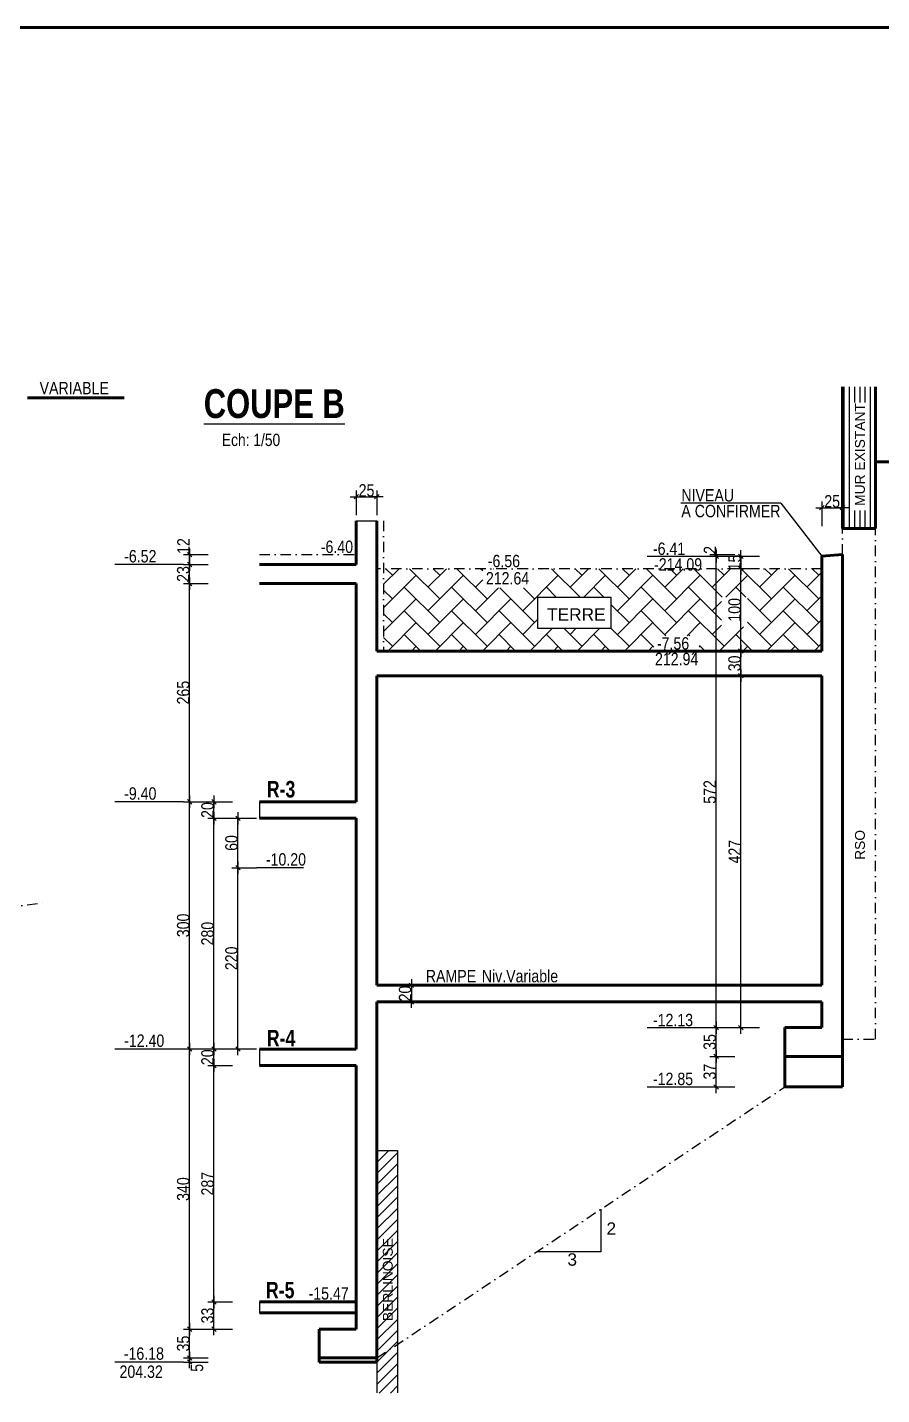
# Model space of a CAD drawing. Header units: millimetres. Extents: x -26249 to 60250, y -21218 to 23336.
# Drawn here: x 23521 to 24558, y 1460 to 3119 of the extents above; entities that cross this region are included whole.
import ezdxf
from ezdxf.enums import TextEntityAlignment as Align

# ---------------------------------------------------------------- set-up
doc = ezdxf.new("R2010")
doc.units = ezdxf.units.MM
doc.linetypes.add('TIRETPTX2', pattern=[50.8, 25.4, -12.7, 0, -12.7])
for name, color, linetype in [('01_cote_gen', 4, 'Continuous'), ('01_linteaux', 2, 'Continuous'), ('01_poch_murs', 253, 'Continuous'), ('01_texte', 230, 'Continuous'), ('AA_COTES', 2, 'Continuous')]:
    doc.layers.add(name, color=color, linetype=linetype)
doc.layers.add('01_murs_coup', color=5, linetype='Continuous', lineweight=60)
doc.styles.add('ARIAL NA', font='ARIALN.TTF')
doc.styles.add('impact', font='impact.ttf')
doc.styles.add('MATTE_TXT', font='arial.ttf')
doc.styles.add('STYLE2', font='ARIALN.TTF')
doc.dimstyles.new('JB50', dxfattribs={"dimscale": 0.1, "dimtxt": 150, "dimasz": 15, "dimexe": 0.1, "dimexo": 0.1, "dimgap": 0.09, "dimtad": 1, "dimdec": 1, "dimdsep": 46, "dimtxsty": 'STYLE2', "dimblk1": 'BOND_G', "dimblk2": 'BOND_D', "dimsah": 1, "dimcen": 1.5, "dimdle": 0.01, "dimse1": 1, "dimse2": 1, "dimclrd": 4, "dimclre": 2, "dimclrt": 6, "dimazin": 2, "dimtfac": 2.333333, "dimtdec": 1, "dimtix": 1, "dimtmove": 2, "dimatfit": 3, "dimldrblk": 'BOND_G', "dimfxl": 1, "dimtolj": 1, "dimtzin": 0, "dimarcsym": 0})

# ---------------------------------------------------------------- blocks, each defined once
blk = doc.blocks.new('BOND_G')
at = {"layer": 'AA_COTES', "color": 0}
for p, q in [((0, -5), (0, 15)), ((5, 0), (-5, 0)), ((1.8, 1.8), (-1.8, -1.8))]:
    blk.add_line(p, q, dxfattribs=at)
blk = doc.blocks.new('BOND_D')
at = {"layer": 'AA_COTES', "color": 0}
for p, q in [((5, 0), (-5, 0)), ((-1.8, -1.8), (1.8, 1.8)), ((0, 5), (0, -15))]:
    blk.add_line(p, q, dxfattribs=at)
blk = doc.blocks.new('*D1870')
at = {"layer": '01_cote_gen', "color": 4, "lineweight": -2, "transparency": 16777216}
blk.add_line((24486.5, 2536.2), (24508.5, 2536.2), dxfattribs=at)
at = {"layer": 'Defpoints', "color": 0, "transparency": 16777216}
for p in [(24485, 2541.2), (24510, 2543.2), (24510, 2536.2)]:
    blk.add_point(p, dxfattribs=at)
at = {"layer": '01_cote_gen', "color": 4, "lineweight": -2, "transparency": 16777216, "xscale": 1.5, "yscale": 1.5, "zscale": 1.5, "rotation": 180}
blk.add_blockref('BOND_G', (24485, 2536.2), dxfattribs=at)
at = {"layer": '01_cote_gen', "color": 4, "lineweight": -2, "transparency": 16777216, "xscale": 1.5, "yscale": 1.5, "zscale": 1.5}
blk.add_blockref('BOND_D', (24510, 2536.2), dxfattribs=at)
at = {"layer": '01_cote_gen', "color": 6, "transparency": 16777216, "insert": (24497.5, 2543.8), "char_height": 15, "attachment_point": 5, "style": 'STYLE2'}
blk.add_mtext('\\A1;25', dxfattribs=at)
blk = doc.blocks.new('*D1879')
at = {"layer": '01_cote_gen', "color": 4, "lineweight": -2, "transparency": 16777216}
blk.add_line((24386.7, 1906.7), (24386.7, 2330.7), dxfattribs=at)
at = {"layer": 'Defpoints', "color": 0, "transparency": 16777216}
for p in [(24386.7, 2332.2), (24485, 2332.2), (24485, 1905.2)]:
    blk.add_point(p, dxfattribs=at)
at = {"layer": '01_cote_gen', "color": 4, "lineweight": -2, "transparency": 16777216, "xscale": 1.5, "yscale": 1.5, "zscale": 1.5}
for name, p, rotation in [('BOND_D', (24386.7, 2332.2), 90), ('BOND_G', (24386.7, 1905.2), 270)]:
    blk.add_blockref(name, p, dxfattribs=dict(at, rotation=rotation))
at = {"layer": '01_cote_gen', "color": 6, "transparency": 16777216, "insert": (24379.2, 2118.7), "char_height": 15, "attachment_point": 5, "rotation": 90, "style": 'STYLE2'}
blk.add_mtext('\\A1;427', dxfattribs=at)
blk = doc.blocks.new('*D1880')
at = {"layer": '01_cote_gen', "color": 4, "lineweight": -2, "transparency": 16777216}
blk.add_line((23776.4, 2100.7), (23776.4, 2157.7), dxfattribs=at)
at = {"layer": 'Defpoints', "color": 0, "transparency": 16777216}
for p in [(23776.4, 2159.2), (23809.7, 2159.2), (23798.9, 2099.2)]:
    blk.add_point(p, dxfattribs=at)
at = {"layer": '01_cote_gen', "color": 4, "lineweight": -2, "transparency": 16777216, "xscale": 1.5, "yscale": 1.5, "zscale": 1.5}
for name, p, rotation in [('BOND_D', (23776.4, 2159.2), 90), ('BOND_G', (23776.4, 2099.2), 270)]:
    blk.add_blockref(name, p, dxfattribs=dict(at, rotation=rotation))
at = {"layer": '01_cote_gen', "color": 6, "transparency": 16777216, "insert": (23768.7, 2129.2), "char_height": 15, "attachment_point": 5, "rotation": 90, "style": 'STYLE2'}
blk.add_mtext('\\A1;60', dxfattribs=at)
blk = doc.blocks.new('*D1871')
at = {"layer": '01_cote_gen', "color": 4, "lineweight": -2, "transparency": 16777216}
blk.add_line((24356.7, 1871.7), (24356.7, 1903.7), dxfattribs=at)
at = {"layer": 'Defpoints', "color": 0, "transparency": 16777216}
for p in [(24356.7, 1905.2), (24410, 1905.2), (24410, 1870.2)]:
    blk.add_point(p, dxfattribs=at)
at = {"layer": '01_cote_gen', "color": 4, "lineweight": -2, "transparency": 16777216, "xscale": 1.5, "yscale": 1.5, "zscale": 1.5}
for name, p, rotation in [('BOND_D', (24356.7, 1905.2), 90), ('BOND_G', (24356.7, 1870.2), 270)]:
    blk.add_blockref(name, p, dxfattribs=dict(at, rotation=rotation))
at = {"layer": '01_cote_gen', "color": 6, "transparency": 16777216, "insert": (24349, 1887.7), "char_height": 15, "attachment_point": 5, "rotation": 90, "style": 'STYLE2'}
blk.add_mtext('\\A1;35', dxfattribs=at)
blk = doc.blocks.new('*D1872')
at = {"layer": '01_cote_gen', "color": 4, "lineweight": -2, "transparency": 16777216}
blk.add_line((23747.3, 1540.7), (23747.3, 1570.7), dxfattribs=at)
at = {"layer": 'Defpoints', "color": 0, "transparency": 16777216}
for p in [(23747.3, 1572.2), (23904.5, 1572.2), (23904.5, 1539.2)]:
    blk.add_point(p, dxfattribs=at)
at = {"layer": '01_cote_gen', "color": 4, "lineweight": -2, "transparency": 16777216, "xscale": 1.5, "yscale": 1.5, "zscale": 1.5}
for name, p, rotation in [('BOND_D', (23747.3, 1572.2), 90), ('BOND_G', (23747.3, 1539.2), 270)]:
    blk.add_blockref(name, p, dxfattribs=dict(at, rotation=rotation))
at = {"layer": '01_cote_gen', "color": 6, "transparency": 16777216, "insert": (23739.6, 1555.7), "char_height": 15, "attachment_point": 5, "rotation": 90, "style": 'STYLE2'}
blk.add_mtext('\\A1;33', dxfattribs=at)
blk = doc.blocks.new('*D1881')
at = {"layer": '01_cote_gen', "color": 4, "lineweight": -2, "transparency": 16777216}
blk.add_line((23717.8, 1500.7), (23717.8, 1502.7), dxfattribs=at)
at = {"layer": 'Defpoints', "color": 0, "transparency": 16777216}
for p in [(23717.8, 1504.2), (23875, 1504.2), (23875, 1499.2)]:
    blk.add_point(p, dxfattribs=at)
at = {"layer": '01_cote_gen', "color": 4, "lineweight": -2, "transparency": 16777216, "xscale": 1.5, "yscale": 1.5, "zscale": 1.5}
for name, p, rotation in [('BOND_D', (23717.8, 1504.2), 90), ('BOND_G', (23717.8, 1499.2), 270)]:
    blk.add_blockref(name, p, dxfattribs=dict(at, rotation=rotation))
at = {"layer": '01_cote_gen', "color": 6, "transparency": 16777216, "insert": (23726.8, 1492.2), "char_height": 15, "attachment_point": 5, "rotation": 90, "style": 'STYLE2'}
blk.add_mtext('\\A1;5', dxfattribs=at)
blk = doc.blocks.new('*D1882')
at = {"layer": '01_cote_gen', "color": 4, "lineweight": -2, "transparency": 16777216}
blk.add_line((23717.8, 1880.7), (23717.8, 2177.7), dxfattribs=at)
at = {"layer": 'Defpoints', "color": 0, "transparency": 16777216}
for p in [(23717.8, 2179.2), (23875.9, 2179.2), (23802.6, 1879.2)]:
    blk.add_point(p, dxfattribs=at)
at = {"layer": '01_cote_gen', "color": 4, "lineweight": -2, "transparency": 16777216, "xscale": 1.5, "yscale": 1.5, "zscale": 1.5}
for name, p, rotation in [('BOND_D', (23717.8, 2179.2), 90), ('BOND_G', (23717.8, 1879.2), 270)]:
    blk.add_blockref(name, p, dxfattribs=dict(at, rotation=rotation))
at = {"layer": '01_cote_gen', "color": 6, "transparency": 16777216, "insert": (23710.1, 2029.2), "char_height": 15, "attachment_point": 5, "rotation": 90, "style": 'STYLE2'}
blk.add_mtext('\\A1;300', dxfattribs=at)
blk = doc.blocks.new('*D1883')
at = {"layer": '01_cote_gen', "color": 4, "lineweight": -2, "transparency": 16777216}
blk.add_line((23747.3, 1573.7), (23747.3, 1857.7), dxfattribs=at)
at = {"layer": 'Defpoints', "color": 0, "transparency": 16777216}
for p in [(23747.3, 1859.2), (23802.6, 1859.2), (23769.8, 1572.2)]:
    blk.add_point(p, dxfattribs=at)
at = {"layer": '01_cote_gen', "color": 4, "lineweight": -2, "transparency": 16777216, "xscale": 1.5, "yscale": 1.5, "zscale": 1.5}
for name, p, rotation in [('BOND_D', (23747.3, 1859.2), 90), ('BOND_G', (23747.3, 1572.2), 270)]:
    blk.add_blockref(name, p, dxfattribs=dict(at, rotation=rotation))
at = {"layer": '01_cote_gen', "color": 6, "transparency": 16777216, "insert": (23739.6, 1715.7), "char_height": 15, "attachment_point": 5, "rotation": 90, "style": 'STYLE2'}
blk.add_mtext('\\A1;287', dxfattribs=at)
blk = doc.blocks.new('*D1884')
at = {"layer": '01_cote_gen', "color": 4, "lineweight": -2, "transparency": 16777216}
blk.add_line((23747.3, 1880.7), (23747.3, 2157.7), dxfattribs=at)
at = {"layer": 'Defpoints', "color": 0, "transparency": 16777216}
for p in [(23747.3, 2159.2), (23802.6, 2159.2), (23802.6, 1879.2)]:
    blk.add_point(p, dxfattribs=at)
at = {"layer": '01_cote_gen', "color": 4, "lineweight": -2, "transparency": 16777216, "xscale": 1.5, "yscale": 1.5, "zscale": 1.5}
for name, p, rotation in [('BOND_D', (23747.3, 2159.2), 90), ('BOND_G', (23747.3, 1879.2), 270)]:
    blk.add_blockref(name, p, dxfattribs=dict(at, rotation=rotation))
at = {"layer": '01_cote_gen', "color": 6, "transparency": 16777216, "insert": (23739.6, 2019.2), "char_height": 15, "attachment_point": 5, "rotation": 90, "style": 'STYLE2'}
blk.add_mtext('\\A1;280', dxfattribs=at)
blk = doc.blocks.new('*D1873')
at = {"layer": '01_cote_gen', "color": 4, "lineweight": -2, "transparency": 16777216}
blk.add_line((23747.3, 1860.7), (23747.3, 1877.7), dxfattribs=at)
at = {"layer": 'Defpoints', "color": 0, "transparency": 16777216}
for p in [(23740.3, 1879.2), (23747.3, 1879.2), (23769.8, 1859.2)]:
    blk.add_point(p, dxfattribs=at)
at = {"layer": '01_cote_gen', "color": 4, "lineweight": -2, "transparency": 16777216, "xscale": 1.5, "yscale": 1.5, "zscale": 1.5}
for name, p, rotation in [('BOND_D', (23747.3, 1879.2), 90), ('BOND_G', (23747.3, 1859.2), 270)]:
    blk.add_blockref(name, p, dxfattribs=dict(at, rotation=rotation))
at = {"layer": '01_cote_gen', "color": 6, "transparency": 16777216, "insert": (23739.6, 1869.2), "char_height": 15, "attachment_point": 5, "rotation": 90, "style": 'STYLE2'}
blk.add_mtext('\\A1;20', dxfattribs=at)
blk = doc.blocks.new('*D1885')
at = {"layer": '01_cote_gen', "color": 4, "lineweight": -2, "transparency": 16777216}
blk.add_line((23921.5, 2549.5), (23943.5, 2549.5), dxfattribs=at)
at = {"layer": 'Defpoints', "color": 0, "transparency": 16777216}
for p in [(23945, 2549.5), (23920, 2520.2), (23945, 2520.2)]:
    blk.add_point(p, dxfattribs=at)
at = {"layer": '01_cote_gen', "color": 4, "lineweight": -2, "transparency": 16777216, "xscale": 1.5, "yscale": 1.5, "zscale": 1.5, "rotation": 180}
blk.add_blockref('BOND_G', (23920, 2549.5), dxfattribs=at)
at = {"layer": '01_cote_gen', "color": 4, "lineweight": -2, "transparency": 16777216, "xscale": 1.5, "yscale": 1.5, "zscale": 1.5}
blk.add_blockref('BOND_D', (23945, 2549.5), dxfattribs=at)
at = {"layer": '01_cote_gen', "color": 6, "transparency": 16777216, "insert": (23932.5, 2557.1), "char_height": 15, "attachment_point": 5, "style": 'STYLE2'}
blk.add_mtext('\\A1;25', dxfattribs=at)
blk = doc.blocks.new('*D1886')
at = {"layer": '01_cote_gen', "color": 4, "lineweight": -2, "transparency": 16777216}
blk.add_line((23747.3, 2160.7), (23747.3, 2177.7), dxfattribs=at)
at = {"layer": 'Defpoints', "color": 0, "transparency": 16777216}
for p in [(23747.3, 2179.2), (23802.6, 2179.2), (23802.6, 2159.2)]:
    blk.add_point(p, dxfattribs=at)
at = {"layer": '01_cote_gen', "color": 4, "lineweight": -2, "transparency": 16777216, "xscale": 1.5, "yscale": 1.5, "zscale": 1.5}
for name, p, rotation in [('BOND_D', (23747.3, 2179.2), 90), ('BOND_G', (23747.3, 2159.2), 270)]:
    blk.add_blockref(name, p, dxfattribs=dict(at, rotation=rotation))
at = {"layer": '01_cote_gen', "color": 6, "transparency": 16777216, "insert": (23739.6, 2169.2), "char_height": 15, "attachment_point": 5, "rotation": 90, "style": 'STYLE2'}
blk.add_mtext('\\A1;20', dxfattribs=at)
blk = doc.blocks.new('*D1887')
at = {"layer": '01_cote_gen', "color": 4, "lineweight": -2, "transparency": 16777216}
blk.add_line((24386.7, 2333.7), (24386.7, 2360.7), dxfattribs=at)
at = {"layer": 'Defpoints', "color": 0, "transparency": 16777216}
for p in [(24386.7, 2362.2), (24425.3, 2362.2), (24425.3, 2332.2)]:
    blk.add_point(p, dxfattribs=at)
at = {"layer": '01_cote_gen', "color": 4, "lineweight": -2, "transparency": 16777216, "xscale": 1.5, "yscale": 1.5, "zscale": 1.5}
for name, p, rotation in [('BOND_D', (24386.7, 2362.2), 90), ('BOND_G', (24386.7, 2332.2), 270)]:
    blk.add_blockref(name, p, dxfattribs=dict(at, rotation=rotation))
at = {"layer": '01_cote_gen', "color": 6, "transparency": 16777216, "insert": (24379.1, 2347.2), "char_height": 15, "attachment_point": 5, "rotation": 90, "style": 'STYLE2'}
blk.add_mtext('\\A1;30', dxfattribs=at)
blk = doc.blocks.new('*D1874')
at = {"layer": '01_cote_gen', "color": 4, "lineweight": -2, "transparency": 16777216}
blk.add_line((23776.4, 1880.7), (23776.4, 2097.7), dxfattribs=at)
at = {"layer": 'Defpoints', "color": 0, "transparency": 16777216}
for p in [(23776.4, 2099.2), (23920, 2099.2), (23920, 1879.2)]:
    blk.add_point(p, dxfattribs=at)
at = {"layer": '01_cote_gen', "color": 4, "lineweight": -2, "transparency": 16777216, "xscale": 1.5, "yscale": 1.5, "zscale": 1.5}
for name, p, rotation in [('BOND_D', (23776.4, 2099.2), 90), ('BOND_G', (23776.4, 1879.2), 270)]:
    blk.add_blockref(name, p, dxfattribs=dict(at, rotation=rotation))
at = {"layer": '01_cote_gen', "color": 6, "transparency": 16777216, "insert": (23768.7, 1989.2), "char_height": 15, "attachment_point": 5, "rotation": 90, "style": 'STYLE2'}
blk.add_mtext('\\A1;220', dxfattribs=at)
blk = doc.blocks.new('*D1888')
at = {"layer": '01_cote_gen', "color": 4, "lineweight": -2, "transparency": 16777216}
blk.add_line((23717.8, 1505.7), (23717.8, 1537.7), dxfattribs=at)
at = {"layer": 'Defpoints', "color": 0, "transparency": 16777216}
for p in [(23717.8, 1539.2), (23875, 1539.2), (23875, 1504.2)]:
    blk.add_point(p, dxfattribs=at)
at = {"layer": '01_cote_gen', "color": 4, "lineweight": -2, "transparency": 16777216, "xscale": 1.5, "yscale": 1.5, "zscale": 1.5}
for name, p, rotation in [('BOND_D', (23717.8, 1539.2), 90), ('BOND_G', (23717.8, 1504.2), 270)]:
    blk.add_blockref(name, p, dxfattribs=dict(at, rotation=rotation))
at = {"layer": '01_cote_gen', "color": 6, "transparency": 16777216, "insert": (23710.1, 1521.7), "char_height": 15, "attachment_point": 5, "rotation": 90, "style": 'STYLE2'}
blk.add_mtext('\\A1;35', dxfattribs=at)
blk = doc.blocks.new('*D1875')
at = {"layer": '01_cote_gen', "color": 4, "lineweight": -2, "transparency": 16777216}
blk.add_line((23717.8, 1540.7), (23717.8, 1877.7), dxfattribs=at)
at = {"layer": 'Defpoints', "color": 0, "transparency": 16777216}
for p in [(23717.8, 1879.2), (23798.9, 1879.2), (23769.8, 1539.2)]:
    blk.add_point(p, dxfattribs=at)
at = {"layer": '01_cote_gen', "color": 4, "lineweight": -2, "transparency": 16777216, "xscale": 1.5, "yscale": 1.5, "zscale": 1.5}
for name, p, rotation in [('BOND_D', (23717.8, 1879.2), 90), ('BOND_G', (23717.8, 1539.2), 270)]:
    blk.add_blockref(name, p, dxfattribs=dict(at, rotation=rotation))
at = {"layer": '01_cote_gen', "color": 6, "transparency": 16777216, "insert": (23710.1, 1709.2), "char_height": 15, "attachment_point": 5, "rotation": 90, "style": 'STYLE2'}
blk.add_mtext('\\A1;340', dxfattribs=at)
blk = doc.blocks.new('*D1876')
at = {"layer": '01_cote_gen', "color": 4, "lineweight": -2, "transparency": 16777216}
blk.add_line((24356.7, 1906.7), (24356.7, 2475.7), dxfattribs=at)
at = {"layer": 'Defpoints', "color": 0, "transparency": 16777216}
for p in [(24356.7, 2477.2), (24409.2, 2477.2), (24409.2, 1905.2)]:
    blk.add_point(p, dxfattribs=at)
at = {"layer": '01_cote_gen', "color": 4, "lineweight": -2, "transparency": 16777216, "xscale": 1.5, "yscale": 1.5, "zscale": 1.5}
for name, p, rotation in [('BOND_D', (24356.7, 2477.2), 90), ('BOND_G', (24356.7, 1905.2), 270)]:
    blk.add_blockref(name, p, dxfattribs=dict(at, rotation=rotation))
at = {"layer": '01_cote_gen', "color": 6, "transparency": 16777216, "insert": (24349, 2191.2), "char_height": 15, "attachment_point": 5, "rotation": 90, "style": 'STYLE2'}
blk.add_mtext('\\A1;572', dxfattribs=at)
blk = doc.blocks.new('*D1889')
at = {"layer": '01_cote_gen', "color": 4, "lineweight": -2, "transparency": 16777216}
for p, q in [((24356.7, 2480.7), (24356.7, 2482.2)), ((24356.7, 2479.2), (24356.7, 2477.2)), ((24356.7, 2475.7), (24356.7, 2474.2))]:
    blk.add_line(p, q, dxfattribs=at)
at = {"layer": 'Defpoints', "color": 0, "transparency": 16777216}
for p in [(24356.7, 2477.2), (24485, 2477.2), (24510, 2479.2)]:
    blk.add_point(p, dxfattribs=at)
at = {"layer": '01_cote_gen', "color": 4, "lineweight": -2, "transparency": 16777216, "xscale": 1.5, "yscale": 1.5, "zscale": 1.5}
for name, p, rotation in [('BOND_G', (24356.7, 2479.2), 270), ('BOND_D', (24356.7, 2477.2), 90)]:
    blk.add_blockref(name, p, dxfattribs=dict(at, rotation=rotation))
at = {"layer": '01_cote_gen', "color": 6, "transparency": 16777216, "insert": (24349.2, 2484.9), "char_height": 15, "attachment_point": 5, "rotation": 90, "style": 'STYLE2'}
blk.add_mtext('\\A1;2', dxfattribs=at)
blk = doc.blocks.new('*D1890')
at = {"layer": '01_cote_gen', "color": 4, "lineweight": -2, "transparency": 16777216}
blk.add_line((24386.7, 2363.7), (24386.7, 2460.7), dxfattribs=at)
at = {"layer": 'Defpoints', "color": 0, "transparency": 16777216}
for p in [(24386.7, 2462.2), (24485, 2462.2), (24409.2, 2362.2)]:
    blk.add_point(p, dxfattribs=at)
at = {"layer": '01_cote_gen', "color": 4, "lineweight": -2, "transparency": 16777216, "xscale": 1.5, "yscale": 1.5, "zscale": 1.5}
for name, p, rotation in [('BOND_D', (24386.7, 2462.2), 90), ('BOND_G', (24386.7, 2362.2), 270)]:
    blk.add_blockref(name, p, dxfattribs=dict(at, rotation=rotation))
at = {"layer": '01_cote_gen', "color": 6, "transparency": 16777216, "insert": (24379.1, 2412.2), "char_height": 15, "attachment_point": 5, "rotation": 90, "style": 'STYLE2'}
blk.add_mtext('\\A1;100', dxfattribs=at)
blk = doc.blocks.new('*D1891')
at = {"layer": '01_cote_gen', "color": 4, "lineweight": -2, "transparency": 16777216}
for p, q in [((24386.7, 2478.7), (24386.7, 2480.2)), ((24386.7, 2477.2), (24386.7, 2462.2)), ((24386.7, 2460.7), (24386.7, 2459.2))]:
    blk.add_line(p, q, dxfattribs=at)
at = {"layer": 'Defpoints', "color": 0, "transparency": 16777216}
for p in [(24485, 2477.2), (24386.7, 2462.2), (24485, 2462.2)]:
    blk.add_point(p, dxfattribs=at)
at = {"layer": '01_cote_gen', "color": 4, "lineweight": -2, "transparency": 16777216, "xscale": 1.5, "yscale": 1.5, "zscale": 1.5}
for name, p, rotation in [('BOND_G', (24386.7, 2477.2), 270), ('BOND_D', (24386.7, 2462.2), 90)]:
    blk.add_blockref(name, p, dxfattribs=dict(at, rotation=rotation))
at = {"layer": '01_cote_gen', "color": 6, "transparency": 16777216, "insert": (24379.1, 2469.7), "char_height": 15, "attachment_point": 5, "rotation": 90, "style": 'STYLE2'}
blk.add_mtext('\\A1;15', dxfattribs=at)
blk = doc.blocks.new('*D1877')
at = {"layer": '01_cote_gen', "color": 4, "lineweight": -2, "transparency": 16777216}
blk.add_line((24356.7, 1834.7), (24356.7, 1868.7), dxfattribs=at)
at = {"layer": 'Defpoints', "color": 0, "transparency": 16777216}
for p in [(24356.7, 1870.2), (24440, 1870.2), (24440, 1833.2)]:
    blk.add_point(p, dxfattribs=at)
at = {"layer": '01_cote_gen', "color": 4, "lineweight": -2, "transparency": 16777216, "xscale": 1.5, "yscale": 1.5, "zscale": 1.5}
for name, p, rotation in [('BOND_D', (24356.7, 1870.2), 90), ('BOND_G', (24356.7, 1833.2), 270)]:
    blk.add_blockref(name, p, dxfattribs=dict(at, rotation=rotation))
at = {"layer": '01_cote_gen', "color": 6, "transparency": 16777216, "insert": (24349, 1851.7), "char_height": 15, "attachment_point": 5, "rotation": 90, "style": 'STYLE2'}
blk.add_mtext('\\A1;37', dxfattribs=at)
blk = doc.blocks.new('*D1892')
at = {"layer": '01_cote_gen', "color": 4, "lineweight": -2, "transparency": 16777216}
blk.add_line((23717.8, 2180.7), (23717.8, 2442.7), dxfattribs=at)
at = {"layer": 'Defpoints', "color": 0, "transparency": 16777216}
for p in [(23717.8, 2444.2), (23815.5, 2444.2), (23769.8, 2179.2)]:
    blk.add_point(p, dxfattribs=at)
at = {"layer": '01_cote_gen', "color": 4, "lineweight": -2, "transparency": 16777216, "xscale": 1.5, "yscale": 1.5, "zscale": 1.5}
for name, p, rotation in [('BOND_D', (23717.8, 2444.2), 90), ('BOND_G', (23717.8, 2179.2), 270)]:
    blk.add_blockref(name, p, dxfattribs=dict(at, rotation=rotation))
at = {"layer": '01_cote_gen', "color": 6, "transparency": 16777216, "insert": (23710.1, 2311.7), "char_height": 15, "attachment_point": 5, "rotation": 90, "style": 'STYLE2'}
blk.add_mtext('\\A1;265', dxfattribs=at)
blk = doc.blocks.new('*D1893')
at = {"layer": '01_cote_gen', "color": 4, "lineweight": -2, "transparency": 16777216}
blk.add_line((23717.8, 2445.7), (23717.8, 2465.7), dxfattribs=at)
at = {"layer": 'Defpoints', "color": 0, "transparency": 16777216}
for p in [(23717.8, 2467.2), (23840.4, 2467.2), (23840.4, 2444.2)]:
    blk.add_point(p, dxfattribs=at)
at = {"layer": '01_cote_gen', "color": 4, "lineweight": -2, "transparency": 16777216, "xscale": 1.5, "yscale": 1.5, "zscale": 1.5}
for name, p, rotation in [('BOND_D', (23717.8, 2467.2), 90), ('BOND_G', (23717.8, 2444.2), 270)]:
    blk.add_blockref(name, p, dxfattribs=dict(at, rotation=rotation))
at = {"layer": '01_cote_gen', "color": 6, "transparency": 16777216, "insert": (23710.1, 2455.7), "char_height": 15, "attachment_point": 5, "rotation": 90, "style": 'STYLE2'}
blk.add_mtext('\\A1;23', dxfattribs=at)
blk = doc.blocks.new('*D1894')
at = {"layer": '01_cote_gen', "color": 4, "lineweight": -2, "transparency": 16777216}
blk.add_line((23717.8, 2468.7), (23717.8, 2477.7), dxfattribs=at)
at = {"layer": 'Defpoints', "color": 0, "transparency": 16777216}
for p in [(23717.8, 2479.2), (23840.5, 2479.2), (23840.5, 2467.2)]:
    blk.add_point(p, dxfattribs=at)
at = {"layer": '01_cote_gen', "color": 4, "lineweight": -2, "transparency": 16777216, "xscale": 1.5, "yscale": 1.5, "zscale": 1.5}
for name, p, rotation in [('BOND_D', (23717.8, 2479.2), 90), ('BOND_G', (23717.8, 2467.2), 270)]:
    blk.add_blockref(name, p, dxfattribs=dict(at, rotation=rotation))
at = {"layer": '01_cote_gen', "color": 6, "transparency": 16777216, "insert": (23710.3, 2489.6), "char_height": 15, "attachment_point": 5, "rotation": 90, "style": 'STYLE2'}
blk.add_mtext('\\A1;12', dxfattribs=at)
blk = doc.blocks.new('*D1878')
at = {"layer": '01_cote_gen', "color": 4, "lineweight": -2, "transparency": 16777216}
blk.add_line((23986.9, 1955), (23986.9, 1938), dxfattribs=at)
at = {"layer": 'Defpoints', "color": 0, "transparency": 16777216}
for p in [(23975.3, 1956.5), (23975.3, 1936.5), (23986.9, 1936.5)]:
    blk.add_point(p, dxfattribs=at)
at = {"layer": '01_cote_gen', "color": 4, "lineweight": -2, "transparency": 16777216, "xscale": 1.5, "yscale": 1.5, "zscale": 1.5}
for name, p, rotation in [('BOND_G', (23986.9, 1956.5), 90), ('BOND_D', (23986.9, 1936.5), 270)]:
    blk.add_blockref(name, p, dxfattribs=dict(at, rotation=rotation))
at = {"layer": '01_cote_gen', "color": 6, "transparency": 16777216, "insert": (23979.3, 1946.5), "char_height": 15, "attachment_point": 5, "rotation": 90, "style": 'STYLE2'}
blk.add_mtext('\\A1;20', dxfattribs=at)

msp = doc.modelspace()

# ---------------------------------------------------------------- hatches: boundary and pattern name
at = {"layer": '01_poch_murs'}
h = msp.add_hatch(dxfattribs=at)
h.set_pattern_fill('ANSI31', color=256, scale=2, angle=45)
h.set_pattern_definition([(90, (2268.1686, 940.1807), (-6.35, 1e-15), [])])
h.paths.add_polyline_path([(24540.479, 2532.813), (24540.479, 2663.822), (24521.865, 2663.822), (24521.865, 2532.813)], flags=16)
h.paths.add_polyline_path([(24550.05, 2682.895), (24510.05, 2682.895), (24510.05, 2513.027), (24550.05, 2513.027)])
h = msp.add_hatch(dxfattribs=at)
h.set_pattern_fill('AR-HBONE', color=256, scale=0.2)
h.set_pattern_definition([(45, (12109.973, -89.097), (3e-15, 28.73682), [60.96, -20.32]), (135, (12124.34, -74.73), (3e-15, 28.73682), [60.96, -20.32])])
h.paths.add_polyline_path([(24485.05, 2462.167), (23953.05, 2462.167), (23953.05, 2362.167), (24485.05, 2362.167)])
h.paths.add_polyline_path([(24229.099, 2389.416), (24140.509, 2389.416), (24140.509, 2427.708), (24229.099, 2427.708)], flags=16)
h.paths.add_polyline_path([(24394.594, 2391.586), (24394.594, 2427.756), (24363.367, 2427.756), (24363.367, 2391.586)], flags=16)
h.paths.add_polyline_path([(24147.804, 2395.358), (24226.324, 2395.358), (24226.324, 2417.858), (24147.804, 2417.858)], flags=0)
h.paths.add_polyline_path([(24073.474, 2438.951), (24145.225, 2438.951), (24145.225, 2461.927), (24073.474, 2461.927)], flags=16)
h.paths.add_polyline_path([(24280.99, 2357.856), (24336.411, 2357.856), (24336.411, 2380.832), (24280.99, 2380.832)])
h = msp.add_hatch(dxfattribs=at)
h.set_pattern_fill('ANSI31', color=256, scale=3)
h.set_pattern_definition([(45, (12288.809, -431.497), (-6.735192, 6.735192), [])])
h.paths.add_polyline_path([(23970.05, 1756.168), (23953.05, 1756.168), (23953.05, 1459.671), (23970.05, 1459.703)])
h.paths.add_polyline_path([(23953.05, 1756.168), (23945.05, 1756.168), (23945.05, 1461.674), (23953.05, 1461.674)])
h.paths.add_polyline_path([(23970.05, 1459.703), (23953.05, 1459.671), (23953.05, 1461.674), (23970.05, 1461.674)], flags=17)

# ---------------------------------------------------------------- linework, layer by layer
at = {"layer": '01_linteaux', "linetype": 'TIRETPTX2', "ltscale": 0.5}
for p, q in [((23953.05, 2520.225), (23953.05, 2362.167)), ((24510.05, 2479.183), (24510.05, 2511.027)), ((24550.05, 1890.968, 517158665.099), (24550.05, 2511.027, 517158665.099)), ((23802.635, 2479.168), (23920.05, 2479.168)), ((24485.05, 2462.167), (23946.33, 2462.167)), ((23470.241, 2047.763), (23540.094, 2056.723)), ((24510.05, 1890.968, 517158665.099), (24550.05, 1890.968, 517158665.099)), ((23945.05, 1504.167), (24440.05, 1833.167))]:
    msp.add_line(p, q, dxfattribs=at)
at = {"layer": '01_linteaux'}
for p, q in [((23945.05, 1756.168), (23970.05, 1756.168)), ((23970.05, 1756.168), (23970.05, 1461.926)), ((23945.05, 1499.167), (23945.05, 1461.926))]:
    msp.add_line(p, q, dxfattribs=at)
at = {"layer": '01_murs_coup'}
for p, q in [((11806.374, 3119.168), (25820.169, 3119.168)), ((24510.05, 2682.895), (24510.05, 2511.027)), ((24550.05, 2511.027), (24550.05, 2682.895)), ((23520.933, 2669.69), (23638.51, 2669.69)), ((24550.05, 2592.028), (24667.627, 2592.028)), ((23920.05, 2520.225), (23920.05, 2467.168)), ((23945.05, 2520.225), (23945.05, 2362.167)), ((24510.05, 2511.027), (24550.05, 2511.027)), ((24485.05, 2477.183), (24510.05, 2479.183)), ((24485.05, 2477.183), (24485.05, 2362.167)), ((24510.05, 2479.183), (24510.05, 1833.167)), ((23802.635, 2467.168), (23920.05, 2467.168)), ((23802.635, 2444.168), (23920.05, 2444.168)), ((23920.05, 2444.168), (23920.05, 2179.168)), ((23945.05, 2362.167), (24485.05, 2362.167)), ((23945.05, 2332.166), (23945.05, 1956.546)), ((23945.05, 2332.166), (24485.05, 2332.166)), ((24485.05, 2332.166), (24485.05, 1956.546)), ((23802.635, 2179.168), (23920.05, 2179.168)), ((23802.635, 2159.168), (23920.05, 2159.168)), ((23920.05, 2159.168), (23920.05, 1879.168)), ((24485.05, 1956.546), (23945.05, 1956.546)), ((24485.05, 1936.546), (23945.05, 1936.546)), ((23945.05, 1936.546), (23945.05, 1499.167)), ((24485.05, 1936.546), (24485.05, 1905.167)), ((24440.05, 1905.167), (24440.05, 1833.167)), ((24440.05, 1905.167), (24485.05, 1905.167)), ((23802.635, 1879.168), (23920.05, 1879.168)), ((23802.635, 1859.168), (23920.05, 1859.168)), ((23920.05, 1859.168), (23920.05, 1539.167)), ((24440.05, 1870.16), (24510.05, 1870.16)), ((24440.05, 1833.167), (24510.05, 1833.167)), ((23920.05, 1572.167), (23802.635, 1572.167)), ((23920.05, 1559.167), (23802.635, 1559.167)), ((23875.05, 1539.167), (23875.05, 1499.167)), ((23920.05, 1539.167), (23875.05, 1539.167)), ((23945.05, 1504.167), (23875.05, 1504.167)), ((23945.05, 1499.167), (23875.05, 1499.167))]:
    msp.add_line(p, q, dxfattribs=at)
at = {"layer": '01_murs_coup', "const_width": 3}
for points in [[(23520.933, 2669.69), (23638.51, 2669.69)], [(24550.05, 2592.028), (24667.627, 2592.028)]]:
    msp.add_lwpolyline(points, dxfattribs=at)
at = {"layer": '01_poch_murs'}
for p, q in [((23920.05, 2520.225), (23945.05, 2520.225)), ((23802.635, 2179.168), (23802.635, 2159.168)), ((23802.635, 1879.168), (23802.635, 1859.168)), ((23802.635, 1572.167), (23802.635, 1559.167))]:
    msp.add_line(p, q, dxfattribs=at)
at = {"layer": '01_texte'}
for p, q in [((24435.003, 2541.683), (24314.039, 2541.683)), ((24435.003, 2541.683), (24485.05, 2477.183)), ((24273.069, 2477.183), (24349.208, 2477.183)), ((23710.298, 2467.168), (23626.918, 2467.168)), ((23710.298, 2179.168), (23626.918, 2179.168)), ((23855.941, 2099.167), (23798.887, 2099.167)), ((24273.069, 1905.167), (24349.208, 1905.167)), ((23710.298, 1879.168), (23626.918, 1879.168)), ((24273.069, 1833.167), (24349.208, 1833.167)), ((24216.827, 1684.803), (24216.827, 1633.098)), ((24216.827, 1633.098), (24139.269, 1633.098)), ((23710.298, 1499.167), (23626.918, 1499.167))]:
    msp.add_line(p, q, dxfattribs=at)
msp.add_lwpolyline([(24140.509, 2427.708), (24229.099, 2427.708), (24229.099, 2389.416), (24140.509, 2389.416)], close=True, dxfattribs=at)

# ---------------------------------------------------------------- texts
for s, height, style, p in [('VARIABLE', 15, 'ARIAL NA', (23535.804, 2673.845)), ('NIVEAU', 15, 'ARIAL NA', (24314.485, 2543.691)), ('A CONFIRMER', 15, 'ARIAL NA', (24314.485, 2524.601)), ('-6.40', 15, 'ARIAL NA', (23877.005, 2481.202)), ('-6.41', 15, 'ARIAL NA', (24280.01, 2478.865)), ('-6.52', 15, 'ARIAL NA', (23638.382, 2469.786)), ('-6.56', 15, 'ARIAL NA', (24079.615, 2463.941)), ('-214.09', 15, 'ARIAL NA', (24281.389, 2459.766)), ('212.64', 15, 'ARIAL NA', (24077.303, 2443.036)), ('TERRE', 15, 'MATTE_TXT', (24151.554, 2399.108)), ('-7.56', 15, 'ARIAL NA', (24284.819, 2363.941)), ('212.94', 15, 'ARIAL NA', (24282.506, 2345.036)), ('-9.40', 15, 'ARIAL NA', (23638.382, 2181.786)), ('R-3', 20, 'impact', (23811.479, 2184.542)), ('-10.20', 15, 'ARIAL NA', (23810.351, 2101.785)), ('RAMPE', 15, 'ARIAL NA', (24004.381, 1960.115)), ('Niv.Variable', 15, 'ARIAL NA', (24072.352, 1960.188)), ('-12.13', 15, 'ARIAL NA', (24280.01, 1906.849)), ('-12.40', 15, 'ARIAL NA', (23638.382, 1881.786)), ('R-4', 20, 'impact', (23811.479, 1882.437)), ('-12.85', 15, 'ARIAL NA', (24280.01, 1835.404)), ('2', 15, 'MATTE_TXT', (24223.621, 1653.761)), ('3', 15, 'MATTE_TXT', (24176.266, 1616.201)), ('R-5', 20, 'impact', (23810.447, 1576.596)), ('-15.47', 15, 'ARIAL NA', (23862.157, 1575.029)), ('-16.18', 15, 'ARIAL NA', (23637.941, 1502.029)), ('204.32', 15, 'ARIAL NA', (23632.756, 1480.043))]:
    msp.add_text(s, height=height, dxfattribs=dict(at, style=style)).set_placement(p)
at = {"layer": '01_texte', "style": 'impact'}
msp.add_text('%%UCOUPE B', height=35, dxfattribs=at).set_placement((23820.497, 2634.512), align=Align.BOTTOM_CENTER)
at = {"layer": '01_texte', "style": 'MATTE_TXT'}
for s, p in [('MUR EXISTANT', (24537.172, 2538.337)), ('RSO', (24537.172, 2108.698)), ('BERLINOISE', (23964.307, 1548.957))]:
    msp.add_text(s, height=12, rotation=90, dxfattribs=at).set_placement(p)
at = {"layer": '01_texte', "style": 'MATTE_TXT', "width": 0.8}
msp.add_text('Ech: 1/50', height=15, dxfattribs=at).set_placement((23792.36, 2606.492), align=Align.BOTTOM_CENTER)

# ---------------------------------------------------------------- dimensions: what is measured, and where the dimension line sits
at = {"layer": '01_cote_gen'}
for base, p1, p2, picture, middle in [((23945.05, 2549.471), (23920.05, 2520.225), (23945.05, 2520.225), '*D1885', (23932.55, 2557.138)), ((24510.05, 2536.173), (24485.05, 2541.154), (24510.05, 2543.154), '*D1870', (24497.55, 2543.84))]:
    dim = msp.add_linear_dim(base=base, p1=p1, p2=p2, dimstyle='JB50', dxfattribs=at)
    dim.commit()
    dim.dimension.update_dxf_attribs({"geometry": picture, "text_midpoint": middle})
for base, p1, p2, picture, middle in [((23717.798, 2479.168), (23840.487, 2467.168), (23840.487, 2479.168), '*D1894', (23710.259, 2489.593)), ((24356.708, 2477.183), (24510.05, 2479.183), (24485.05, 2477.183), '*D1889', (24349.168, 2484.881)), ((23717.798, 1504.167), (23875.05, 1499.167), (23875.05, 1504.167), '*D1881', (23726.774, 1492.213))]:
    dim = msp.add_linear_dim(base=base, p1=p1, p2=p2, angle=90, dimstyle='JB50', dxfattribs=at)
    dim.commit()
    dim.dimension.update_dxf_attribs({"geometry": picture, "text_midpoint": middle, "dimtype": 160})
for base, p1, p2, picture, middle in [((23717.798, 2467.168), (23840.372, 2444.168), (23840.372, 2467.168), '*D1893', (23710.131, 2455.668)), ((24356.708, 2477.183), (24409.23, 1905.167), (24409.23, 2477.183), '*D1876', (24349.04, 2191.175)), ((24386.73, 2462.167), (24485.05, 2477.183), (24485.05, 2462.167), '*D1891', (24379.062, 2469.675)), ((24386.73, 2462.167), (24409.23, 2362.167), (24485.05, 2462.167), '*D1890', (24379.062, 2412.167)), ((23717.798, 2444.168), (23769.754, 2179.168), (23815.462, 2444.168), '*D1892', (23710.131, 2311.668)), ((24386.73, 2362.167), (24425.349, 2332.166), (24425.349, 2362.167), '*D1887', (24379.062, 2347.167)), ((24386.73, 2332.166), (24485.05, 1905.167), (24485.05, 2332.166), '*D1879', (24379.19, 2118.667)), ((23717.798, 2179.168), (23802.635, 1879.168), (23875.924, 2179.168), '*D1882', (23710.131, 2029.168)), ((23747.254, 2179.168), (23802.635, 2159.168), (23802.635, 2179.168), '*D1886', (23739.587, 2169.168)), ((23747.254, 2159.168), (23802.635, 1879.168), (23802.635, 2159.168), '*D1884', (23739.587, 2019.168)), ((23776.387, 2159.168), (23798.887, 2099.167), (23809.67, 2159.168), '*D1880', (23768.72, 2129.168)), ((23776.387, 2099.167), (23920.05, 1879.168), (23920.05, 2099.167), '*D1874', (23768.72, 1989.168)), ((23986.925, 1936.524), (23975.291, 1956.546), (23975.291, 1936.524), '*D1878', (23979.258, 1946.535)), ((24356.708, 1905.167), (24410.028, 1870.16), (24410.028, 1905.167), '*D1871', (24349.04, 1887.663)), ((23717.798, 1879.168), (23769.754, 1539.167), (23798.887, 1879.168), '*D1875', (23710.131, 1709.168)), ((23747.254, 1879.168), (23769.754, 1859.168), (23740.298, 1879.168), '*D1873', (23739.587, 1869.168)), ((24356.708, 1870.16), (24440.05, 1833.167), (24440.05, 1870.16), '*D1877', (24349.04, 1851.664)), ((23747.254, 1859.168), (23769.754, 1572.167), (23802.635, 1859.168), '*D1883', (23739.587, 1715.668)), ((23747.254, 1572.167), (23904.506, 1539.167), (23904.506, 1572.167), '*D1872', (23739.587, 1555.667)), ((23717.798, 1539.167), (23875.05, 1504.167), (23875.05, 1539.167), '*D1888', (23710.131, 1521.667))]:
    dim = msp.add_linear_dim(base=base, p1=p1, p2=p2, angle=90, dimstyle='JB50', dxfattribs=at)
    dim.commit()
    dim.dimension.update_dxf_attribs({"geometry": picture, "text_midpoint": middle})

doc.saveas('drawing.dxf')
